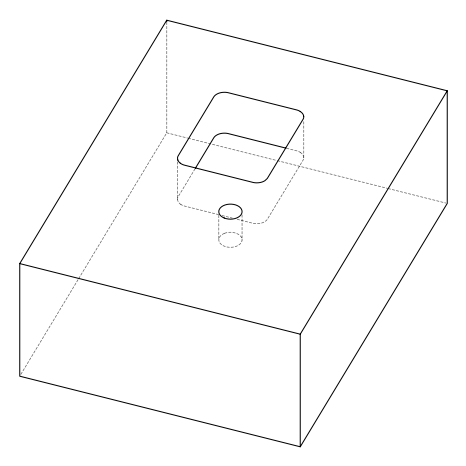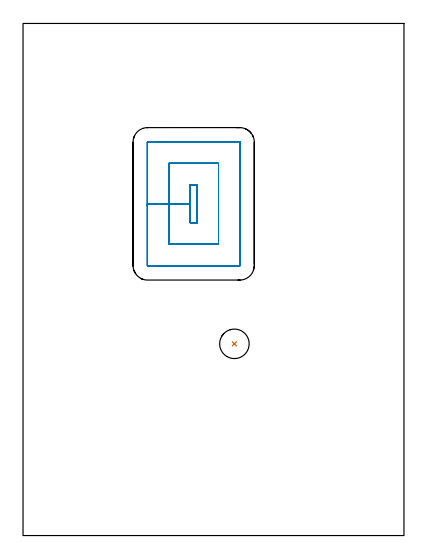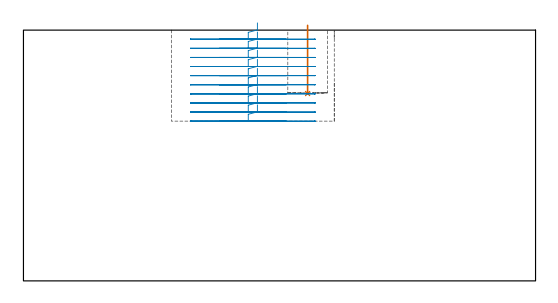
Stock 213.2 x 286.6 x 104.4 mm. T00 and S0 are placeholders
(PLAN: 2 operations, 1 tool changes, 10.5 min)
(1 INDEXABLE_INSERT_DRILL_BLIND_HOLE_FROM_SOLID | STEP1POCKET | NXT0302_004 | 0.12 min | 5597 mm3)
(2 MILL_RECTANGULAR_POCKET | POCKET_RECTANGULAR_STRAIGHT | NXT0201_012 | Follow Part, ap 4, ae 75% | 10.35 min | 217089 mm3)
(TOOL NXT0302_004 | Index. Insert Drill 16.5mm [880-D1650L20-05] | D16.5 PA176 FL83 Z2)
(TOOL NXT0201_012 | ENDMILL 16mm [2P460-1600-NA 1630] | D16 FL38 Z6)
(OP 1 INDEXABLE_INSERT_DRILL_BLIND_HOLE_FROM_SOLID)
G17 G21 G94 G90
T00 M6
G54
G17 G0 G90 X118.3 Y107.3 S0 M3
G43 Z114.4 H1
G94 G81 G98 Z78. F250. R106.4
G80
M5
M2
(OP 2 MILL_RECTANGULAR_POCKET)
G17 G21 G94 G90
T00 M6
G54
G17 G0 G90 X97.4 Y185.409 S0 M3
G43 Z114.4 H1
Z107.4
G94 G1 Y196.3 Z104.482 F250.
X93.6 Z103.464
Y185.65 Z100.61
Y175. F500.
X97.4
Y196.3
X93.6
Y185.65
X81.6
Y163.
X109.4
Y208.3
X81.6
Y185.65
X69.6
Y151.1
X69.605 Y151.045
X69.645 Y151.005
X69.7 Y151.
X121.3
X121.355 Y151.005
X121.395 Y151.045
X121.4 Y151.1
Y220.2
X121.395 Y220.255
X121.355 Y220.295
X121.3 Y220.3
X69.7
X69.645 Y220.295
X69.605 Y220.255
X69.6 Y220.2
Y185.65
Y184.65
G0 X97.4 Y185.409 Z103.61
G1 Y196.3 Z100.692 F250.
X93.6 Z99.674
Y185.65 Z96.82
Y175. F500.
X97.4
Y196.3
X93.6
Y185.65
X81.6
Y163.
X109.4
Y208.3
X81.6
Y185.65
X69.6
Y151.1
X69.605 Y151.045
X69.645 Y151.005
X69.7 Y151.
X121.3
X121.355 Y151.005
X121.395 Y151.045
X121.4 Y151.1
Y220.2
X121.395 Y220.255
X121.355 Y220.295
X121.3 Y220.3
X69.7
X69.645 Y220.295
X69.605 Y220.255
X69.6 Y220.2
Y185.65
Y184.65
G0 X97.4 Y185.409 Z99.82
G1 Y196.3 Z96.902 F250.
X93.6 Z95.884
Y185.65 Z93.03
Y175. F500.
X97.4
Y196.3
X93.6
Y185.65
X81.6
Y163.
X109.4
Y208.3
X81.6
Y185.65
X69.6
Y151.1
X69.605 Y151.045
X69.645 Y151.005
X69.7 Y151.
X121.3
X121.355 Y151.005
X121.395 Y151.045
X121.4 Y151.1
Y220.2
X121.395 Y220.255
X121.355 Y220.295
X121.3 Y220.3
X69.7
X69.645 Y220.295
X69.605 Y220.255
X69.6 Y220.2
Y185.65
Y184.65
G0 X97.4 Y185.409 Z96.03
G1 Y196.3 Z93.112 F250.
X93.6 Z92.094
Y185.65 Z89.24
Y175. F500.
X97.4
Y196.3
X93.6
Y185.65
X81.6
Y163.
X109.4
Y208.3
X81.6
Y185.65
X69.6
Y151.1
X69.605 Y151.045
X69.645 Y151.005
X69.7 Y151.
X121.3
X121.355 Y151.005
X121.395 Y151.045
X121.4 Y151.1
Y220.2
X121.395 Y220.255
X121.355 Y220.295
X121.3 Y220.3
X69.7
X69.645 Y220.295
X69.605 Y220.255
X69.6 Y220.2
Y185.65
Y184.65
G0 X97.4 Y185.409 Z92.24
G1 Y196.3 Z89.322 F250.
X93.6 Z88.304
Y185.65 Z85.45
Y175. F500.
X97.4
Y196.3
X93.6
Y185.65
X81.6
Y163.
X109.4
Y208.3
X81.6
Y185.65
X69.6
Y151.1
X69.605 Y151.045
X69.645 Y151.005
X69.7 Y151.
X121.3
X121.355 Y151.005
X121.395 Y151.045
X121.4 Y151.1
Y220.2
X121.395 Y220.255
X121.355 Y220.295
X121.3 Y220.3
X69.7
X69.645 Y220.295
X69.605 Y220.255
X69.6 Y220.2
Y185.65
Y184.65
G0 X97.4 Y185.409 Z88.45
G1 Y196.3 Z85.532 F250.
X93.6 Z84.514
Y185.65 Z81.66
Y175. F500.
X97.4
Y196.3
X93.6
Y185.65
X81.6
Y163.
X109.4
Y208.3
X81.6
Y185.65
X69.6
Y151.1
X69.605 Y151.045
X69.645 Y151.005
X69.7 Y151.
X121.3
X121.355 Y151.005
X121.395 Y151.045
X121.4 Y151.1
Y220.2
X121.395 Y220.255
X121.355 Y220.295
X121.3 Y220.3
X69.7
X69.645 Y220.295
X69.605 Y220.255
X69.6 Y220.2
Y185.65
Y184.65
G0 X97.4 Y185.409 Z84.66
G1 Y196.3 Z81.742 F250.
X93.6 Z80.724
Y185.65 Z77.87
Y175. F500.
X97.4
Y196.3
X93.6
Y185.65
X81.6
Y163.
X109.4
Y208.3
X81.6
Y185.65
X69.6
Y151.1
X69.605 Y151.045
X69.645 Y151.005
X69.7 Y151.
X121.3
X121.355 Y151.005
X121.395 Y151.045
X121.4 Y151.1
Y220.2
X121.395 Y220.255
X121.355 Y220.295
X121.3 Y220.3
X69.7
X69.645 Y220.295
X69.605 Y220.255
X69.6 Y220.2
Y185.65
Y184.65
G0 X97.4 Y185.409 Z80.87
G1 Y196.3 Z77.952 F250.
X93.6 Z76.934
Y185.65 Z74.08
Y175. F500.
X97.4
Y196.3
X93.6
Y185.65
X81.6
Y163.
X109.4
Y208.3
X81.6
Y185.65
X69.6
Y151.1
X69.605 Y151.045
X69.645 Y151.005
X69.7 Y151.
X121.3
X121.355 Y151.005
X121.395 Y151.045
X121.4 Y151.1
Y220.2
X121.395 Y220.255
X121.355 Y220.295
X121.3 Y220.3
X69.7
X69.645 Y220.295
X69.605 Y220.255
X69.6 Y220.2
Y185.65
Y184.65
G0 X97.4 Y185.409 Z77.08
G1 Y196.3 Z74.162 F250.
X93.6 Z73.144
Y185.65 Z70.29
Y175. F500.
X97.4
Y196.3
X93.6
Y185.65
X81.6
Y163.
X109.4
Y208.3
X81.6
Y185.65
X69.6
Y151.1
X69.605 Y151.045
X69.645 Y151.005
X69.7 Y151.
X121.3
X121.355 Y151.005
X121.395 Y151.045
X121.4 Y151.1
Y220.2
X121.395 Y220.255
X121.355 Y220.295
X121.3 Y220.3
X69.7
X69.645 Y220.295
X69.605 Y220.255
X69.6 Y220.2
Y185.65
Y184.65
G0 X97.4 Y185.409 Z73.29
G1 Y196.3 Z70.372 F250.
X93.6 Z69.354
Y185.65 Z66.5
Y175. F500.
X97.4
Y196.3
X93.6
Y185.65
X81.6
Y163.
X109.4
Y208.3
X81.6
Y185.65
X69.6
Y151.1
X69.605 Y151.045
X69.645 Y151.005
X69.7 Y151.
X121.3
X121.355 Y151.005
X121.395 Y151.045
X121.4 Y151.1
Y220.2
X121.395 Y220.255
X121.355 Y220.295
X121.3 Y220.3
X69.7
X69.645 Y220.295
X69.605 Y220.255
X69.6 Y220.2
Y185.65
Y184.65
G0 Z114.4
M5
M2
